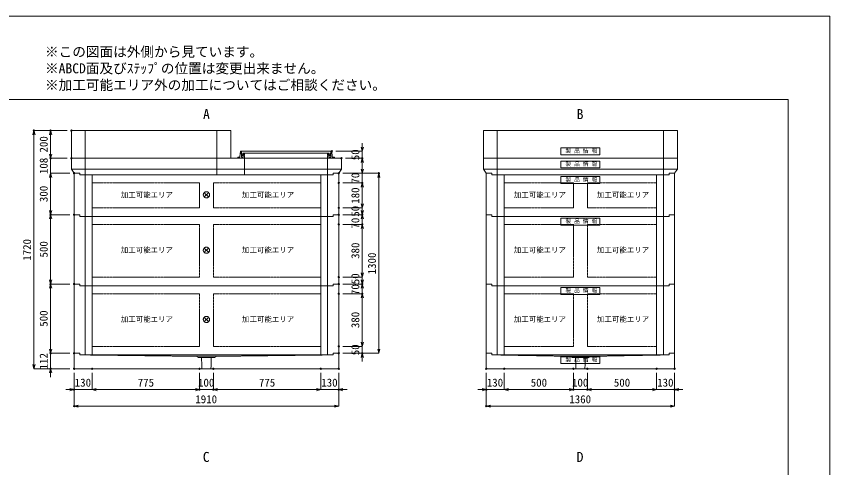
# Model space of a CAD drawing. Units: millimetres, scale not verified. Extents: x -4455 to 4455, y -3150 to 3150.
# Drawn here: x -1418 to 4455, y -109 to 3150 of the extents above; entities that cross this region are included whole.
import ezdxf
from ezdxf.enums import TextEntityAlignment as Align

# ---------------------------------------------------------------- set-up
doc = ezdxf.new("R2010")
doc.units = ezdxf.units.MM
doc.header["$LTSCALE"] = 20
doc.header["$PDMODE"] = 32
doc.header["$PDSIZE"] = 10
doc.linetypes.add('LONG_DASHED1', pattern=[7, 6, -1])
doc.linetypes.add('LONG_DOUBLE_CHAIN', pattern=[21.8, 18, -1, 0.6, -0.6, 0.6, -1])
for name, color, linetype, lineweight in [('0-0_D-TTL', 7, 'Continuous', 9), ('0-1_Defpoints', 7, 'Continuous', 9), ('0-3_D-TTL-TXT', 7, 'Continuous', 9), ('0-4_D-STR-TXT', 7, 'Continuous', 9), ('0-5_D-STR-DIM', 3, 'Continuous', 9), ('0-6_0', 7, 'Continuous', 9), ('0-7_D-STR', 7, 'Continuous', 9), ('0-8_D-STR-STR1', 7, 'LONG_DASHED1', 9), ('0-9_D-STR-STR5', 1, 'LONG_DOUBLE_CHAIN', 9), ('0-B_D-STR-STR4', 134, 'Continuous', 9)]:
    doc.layers.add(name, color=color, linetype=linetype, lineweight=lineweight)
doc.styles.add('ＭＳ ゴシック', font='')
doc.styles.get('ＭＳ ゴシック').set_extended_font_data('MS Gothic')

# ---------------------------------------------------------------- blocks, each defined once
blk = doc.blocks.new('A$C4DE05FD1')
at = {"layer": '0-0_D-TTL', "color": 134}
for p, q in [((4000, 76000), (114800, 76000)), ((114800, 76000), (114800, 4000))]:
    blk.add_line(p, q, dxfattribs=at)
at = {"layer": '0-1_Defpoints', "color": 134}
for p, q in [((0, 84000), (118800, 84000)), ((118800, 84000), (118800, 0))]:
    blk.add_line(p, q, dxfattribs=at)
at = {"layer": '0-3_D-TTL-TXT', "style": 'ＭＳ ゴシック'}
for s, p in [('※この図面は外側から見ています。', (43260.9, 79815.7)), ('※ABCD面及びｽﾃｯﾌﾟの位置は変更出来ません。', (43260.9, 78215.7)), ('※加工可能エリア外の加工についてはご相談ください。', (43260.9, 76615.7))]:
    blk.add_text(s, height=962.2, dxfattribs=at).set_placement(p, align=Align.BOTTOM_LEFT)
blk = doc.blocks.new('A$C31CA379A')
at = {"layer": '0-4_D-STR-TXT', "style": 'ＭＳ ゴシック'}
for s, p in [('A', (-325.9, -2190.5)), ('B', (35638.6, -2190.5)), ('C', (-351.4, -35190.5)), ('D', (35638.6, -35190.5))]:
    blk.add_text(s, height=962.2, dxfattribs=at).set_placement(p, align=Align.BOTTOM_LEFT)
blk = doc.blocks.new('A$C0EB83927')
at = {"layer": '0-7_D-STR'}
for p, q in [((-19100, 240), (-19100, -2000)), ((-19100, 240), (-18300, 240)), ((-18300, 0), (-18300, 240)), ((18300, 0), (-18300, 0)), ((19100, 240), (18300, 240)), ((18300, 0), (18300, 240)), ((19100, 240), (19100, -2000)), ((19100, -2000), (-19100, -2000))]:
    blk.add_line(p, q, dxfattribs=at)
at = {"layer": '0-7_D-STR', "linetype": 'LONG_DASHED1'}
for p, q in [((-17680, 0), (-1400, -200)), ((17680, 0), (1400, -200)), ((-1200, -380), (-1400, -200)), ((-1400, -200), (1400, -200)), ((-1200, -380), (1200, -380)), ((-653.3, -2000), (-705, -380)), ((653.3, -2000), (705, -380)), ((1200, -380), (1400, -200))]:
    blk.add_line(p, q, dxfattribs=at)
blk = doc.blocks.new('_Open30')
at = {"layer": '0-6_0'}
blk.add_line((0, 0), (-20, 0), dxfattribs=at)
blk.add_lwpolyline([(-20, 5.36), (0, 0), (-20, -5.36)], dxfattribs=at)
blk = doc.blocks.new('A$C3FC15DFF')
at = {"layer": '0-8_D-STR-STR1', "linetype": 'Continuous'}
blk.add_lwpolyline([(-2820, 0), (2820, 0), (2820, -1000), (-2820, -1000)], close=True, dxfattribs=at)
at = {"layer": '0-8_D-STR-STR1', "style": 'ＭＳ ゴシック'}
blk.add_text('製 品 情 報', height=577.3, dxfattribs=at).set_placement((-2149.6, -882.5), align=Align.BOTTOM_LEFT)
blk = doc.blocks.new('A$C2CAB0034')
at = {"layer": '0-7_D-STR', "linetype": 'LONG_DASHED1'}
for p, q in [((-12000, 0), (-12000, 2400)), ((12000, 0), (12000, 2400))]:
    blk.add_line(p, q, dxfattribs=at)
at = {"layer": '0-7_D-STR'}
for p, q in [((14000, 820), (-14000, 820)), ((-13600, 240), (-12800, 240)), ((-12800, 0), (-12800, 240)), ((13600, 240), (12800, 240))]:
    blk.add_line(p, q, dxfattribs=at)
for points in [[(-14000, 2400), (14000, 2400), (14000, 820), (13600, 240)], [(-14000, 2400), (-14000, 820), (-13600, 240)], [(-12800, 0), (12800, 0), (12800, 240)]]:
    blk.add_lwpolyline(points, dxfattribs=at)
at = {"layer": '0-8_D-STR-STR1'}
blk.add_blockref('A$C3FC15DFF', (0, 2000), dxfattribs=at)
blk = doc.blocks.new('A$C35A123D8')
at = {"layer": '0-7_D-STR'}
for p, q in [((-13600, 240), (-13600, -2000)), ((-13600, 240), (-12800, 240)), ((-12800, 0), (-12800, 240)), ((-12800, 0), (12800, 0)), ((13600, 240), (12800, 240)), ((12800, 0), (12800, 240)), ((13600, 240), (13600, -2000)), ((-13600, -2000), (13600, -2000))]:
    blk.add_line(p, q, dxfattribs=at)
at = {"layer": '0-7_D-STR', "linetype": 'LONG_DASHED1'}
for p, q in [((-12180, 0), (-1400, -200)), ((12180, 0), (1400, -200)), ((-1200, -380), (-1400, -200)), ((1400, -200), (-1400, -200)), ((1200, -380), (-1200, -380)), ((-653.3, -2000), (-705, -380)), ((653.3, -2000), (705, -380)), ((1200, -380), (1400, -200))]:
    blk.add_line(p, q, dxfattribs=at)
at = {"layer": '0-8_D-STR-STR1'}
blk.add_blockref('A$C3FC15DFF', (0, -260), dxfattribs=at)
blk = doc.blocks.new('A$C786A4183')
at = {"layer": '0-7_D-STR'}
blk.add_line((-11500, 4000), (-11500, 0), dxfattribs=at)
at = {"layer": '0-7_D-STR', "linetype": 'LONG_DASHED1'}
for p, q in [((-9500, 0), (-9500, 4000)), ((9500, 0), (9500, 4000))]:
    blk.add_line(p, q, dxfattribs=at)
at = {"layer": '0-7_D-STR'}
blk.add_lwpolyline([(-11500, 4000), (11500, 4000), (11500, 0), (-11500, 0)], dxfattribs=at)
blk = doc.blocks.new('A$C76595178')
at = {"layer": '0-7_D-STR'}
blk.add_line((-14000, 4000), (-14000, 0), dxfattribs=at)
at = {"layer": '0-7_D-STR', "linetype": 'LONG_DASHED1'}
for p, q in [((-12000, 0), (-12000, 4000)), ((12000, 0), (12000, 4000))]:
    blk.add_line(p, q, dxfattribs=at)
at = {"layer": '0-7_D-STR'}
blk.add_lwpolyline([(-14000, 4000), (14000, 4000), (14000, 0), (-14000, 0)], dxfattribs=at)
at = {"layer": '0-8_D-STR-STR1'}
blk.add_blockref('A$C3FC15DFF', (0, 1500), dxfattribs=at)
blk = doc.blocks.new('A$C35686FFE')
at = {"layer": '0-7_D-STR', "linetype": 'LONG_DASHED1'}
for p, q in [((-17500, 0), (-17500, 2400)), ((1500, 0), (1500, 2400)), ((5500, 0), (5500, 2400)), ((17500, 0), (17500, 2400))]:
    blk.add_line(p, q, dxfattribs=at)
at = {"layer": '0-7_D-STR'}
for p, q in [((-19500, 820), (19500, 820)), ((-19100, 240), (-18300, 240)), ((19100, 240), (18300, 240)), ((18300, 0), (18300, 240))]:
    blk.add_line(p, q, dxfattribs=at)
for points in [[(19500, 2400), (-19500, 2400), (-19500, 820), (-19100, 240)], [(19500, 2400), (19500, 820), (19100, 240)], [(18300, 0), (-18300, 0), (-18300, 240)]]:
    blk.add_lwpolyline(points, dxfattribs=at)
blk = doc.blocks.new('A$C61C9604E')
at = {"layer": '0-7_D-STR'}
for p, q in [((-13600, -5760), (-13600, 240)), ((-13600, 240), (-12800, 240)), ((-12800, 0), (-12800, 240)), ((-12800, 0), (12800, 0)), ((13600, 240), (12800, 240)), ((12800, 0), (12800, 240)), ((13600, -5760), (13600, 240)), ((-13600, -5760), (-12800, -5760)), ((-12800, -6000), (-12800, -5760)), ((13600, -5760), (12800, -5760)), ((12800, -6000), (12800, -5760)), ((-12800, -6000), (12800, -6000))]:
    blk.add_line(p, q, dxfattribs=at)
at = {"layer": '0-7_D-STR', "linetype": 'LONG_DASHED1'}
for p, q in [((-12000, -6000), (-12000, 0)), ((-11000, -6000), (-11000, 0)), ((11000, -6000), (11000, 0)), ((12000, -6000), (12000, 0))]:
    blk.add_line(p, q, dxfattribs=at)
at = {"layer": '0-9_D-STR-STR5'}
for p, q in [((-11000, -1160), (-11000, -4760)), ((-1000, -1160), (-11000, -1160)), ((-1000, -1160), (-1000, -4760)), ((1000, -1160), (11000, -1160)), ((1000, -1160), (1000, -4760)), ((11000, -1160), (11000, -4760)), ((-1000, -4760), (-11000, -4760)), ((1000, -4760), (11000, -4760))]:
    blk.add_line(p, q, dxfattribs=at)
at = {"layer": '0-8_D-STR-STR1'}
blk.add_blockref('A$C3FC15DFF', (0, -260), dxfattribs=at)
blk = doc.blocks.new('A$C5F914A78')
at = {"layer": '0-7_D-STR'}
for p, q in [((-13600, 240), (-12800, 240)), ((-13600, -9760), (-13600, 240)), ((-12800, 0), (-12800, 240)), ((-12800, 0), (12800, 0)), ((13600, 240), (12800, 240)), ((12800, 0), (12800, 240)), ((13600, -9760), (13600, 240)), ((-13600, -9760), (-12800, -9760)), ((-12800, -10000), (-12800, -9760)), ((-12800, -10000), (12800, -10000)), ((13600, -9760), (12800, -9760)), ((12800, -10000), (12800, -9760))]:
    blk.add_line(p, q, dxfattribs=at)
at = {"layer": '0-7_D-STR', "linetype": 'LONG_DASHED1'}
for p, q in [((-12000, -10000), (-12000, 0)), ((-11000, -10000), (-11000, 0)), ((11000, -10000), (11000, 0)), ((12000, -10000), (12000, 0))]:
    blk.add_line(p, q, dxfattribs=at)
at = {"layer": '0-9_D-STR-STR5'}
for p, q in [((-1000, -1160), (-11000, -1160)), ((-11000, -1160), (-11000, -8760)), ((-1000, -1120), (-1000, -8760)), ((1000, -1160), (11000, -1160)), ((1000, -1160), (1000, -8760)), ((11000, -1160), (11000, -8760)), ((-1000, -8760), (-11000, -8760)), ((1000, -8760), (11000, -8760))]:
    blk.add_line(p, q, dxfattribs=at)
at = {"layer": '0-8_D-STR-STR1'}
blk.add_blockref('A$C3FC15DFF', (0, -260), dxfattribs=at)
blk = doc.blocks.new('A$C284D0AE2')
at = {"layer": '0-B_D-STR-STR4'}
for p, q in [((-6980, 160), (-7000, 0)), ((-7000, 0), (7000, 0)), ((-6695.5, 160), (-6980, 160)), ((-6600, 1000), (-6655.6, 197.2)), ((-6500, 1000), (-6600, 1000)), ((-6442.7, 197.2), (-6500, 1000)), ((-6450, 1000), (-6450, 740)), ((-6450, 740), (-6438.3, 740)), ((-6418.4, 721.8), (-6390, 400)), ((-6235.7, 160), (-6402.8, 160)), ((-6390, 400), (-6290, 400)), ((-6290, 400), (-6230, 740)), ((-6230, 740), (6230, 740)), ((-6180, 740), (-6212.4, 401.3)), ((-6212.4, 401.3), (-6172.2, 401.3)), ((-6140, 680), (-6195.9, 195.4)), ((-6000, 740), (-6180, 740)), ((-6040, 680), (-6140, 680)), ((-6000, 0), (-6040, 680)), ((-6023.6, 401.3), (-5983.5, 401.3)), ((-5983.5, 401.3), (-6000, 740)), ((6000, 740), (6180, 740)), ((6212.4, 401.3), (6172.2, 401.3)), ((6180, 740), (6212.4, 401.3)), ((6235.7, 160), (6402.8, 160)), ((6695.5, 160), (6980, 160)), ((6980, 160), (7000, 0))]:
    blk.add_line(p, q, dxfattribs=at)
for points in [[(-6450, 1000), (6450, 1000), (6450, 740), (6438.3, 740)], [(6023.6, 401.3), (5983.5, 401.3), (6000, 740)], [(6000, 0), (6040, 680), (6140, 680), (6195.9, 195.4)], [(6418.4, 721.8), (6390, 400), (6290, 400), (6230, 740)], [(6442.7, 197.2), (6500, 1000), (6600, 1000), (6655.6, 197.2)]]:
    blk.add_lwpolyline(points, dxfattribs=at)
for centre, radius, start, end in [((-6695.5, 200), 40, 270, 356.0372), ((-6402.8, 200), 40, 184.08562, 270), ((-6438.3, 720), 20, 5.04245, 90), ((-6235.7, 200), 40, 270, 353.41806), ((6235.7, 200), 40, 186.58194, 270), ((6402.8, 200), 40, 270, 355.91438), ((6438.3, 720), 20, 90, 174.95755), ((6695.5, 200), 40, 183.9628, 270)]:
    blk.add_arc(centre, radius, start, end, dxfattribs=at)
blk = doc.blocks.new('A$C1C640AAB')
at = {"layer": '0-9_D-STR-STR5'}
for p, q in [((-318.2, -318.2), (318.2, 318.2)), ((-318.2, 318.2), (318.2, -318.2))]:
    blk.add_line(p, q, dxfattribs=at)
blk.add_circle((0, 0), 450, dxfattribs=at)
blk = doc.blocks.new('A$C25BF593D')
at = {"layer": '0-7_D-STR'}
for p, q in [((-19100, -5760), (-19100, 240)), ((-19100, 240), (-18300, 240)), ((-18300, 0), (-18300, 240)), ((-18300, 0), (18300, 0)), ((19100, 240), (18300, 240)), ((18300, 0), (18300, 240)), ((19100, -5760), (19100, 240)), ((-19100, -5760), (-18300, -5760)), ((-18300, -6000), (-18300, -5760)), ((19100, -5760), (18300, -5760)), ((18300, -6000), (18300, -5760)), ((-18300, -6000), (18300, -6000))]:
    blk.add_line(p, q, dxfattribs=at)
at = {"layer": '0-7_D-STR', "linetype": 'LONG_DASHED1'}
for p, q in [((-17500, -6000), (-17500, 0)), ((-16500, -6000), (-16500, 0)), ((16500, -6000), (16500, 0)), ((17500, -6000), (17500, 0))]:
    blk.add_line(p, q, dxfattribs=at)
at = {"layer": '0-9_D-STR-STR5'}
for p, q in [((-16500, -1160), (-16500, -4760)), ((-1000, -1160), (-16500, -1160)), ((-1000, -1160), (-1000, -4760)), ((1000, -1160), (16500, -1160)), ((1000, -1160), (1000, -4760)), ((16500, -1160), (16500, -4760)), ((-1000, -4760), (-16500, -4760)), ((1000, -4760), (16500, -4760))]:
    blk.add_line(p, q, dxfattribs=at)
blk = doc.blocks.new('A$C9c1a71ea')
at = {"layer": '0-7_D-STR'}
blk.add_blockref('A$C25BF593D', (0, 0), dxfattribs=at)
at = {"layer": '0-9_D-STR-STR5'}
blk.add_blockref('A$C1C640AAB', (0, -2880), dxfattribs=at)
blk = doc.blocks.new('A$C1A463117')
at = {"layer": '0-7_D-STR'}
for p, q in [((-19100, 240), (-18300, 240)), ((-19100, -9760), (-19100, 240)), ((-18300, 0), (-18300, 240)), ((-18300, 0), (18300, 0)), ((19100, 240), (18300, 240)), ((18300, 0), (18300, 240)), ((19100, -9760), (19100, 240)), ((-19100, -9760), (-18300, -9760)), ((-18300, -10000), (-18300, -9760)), ((-18300, -10000), (18300, -10000)), ((19100, -9760), (18300, -9760)), ((18300, -10000), (18300, -9760))]:
    blk.add_line(p, q, dxfattribs=at)
at = {"layer": '0-7_D-STR', "linetype": 'LONG_DASHED1'}
for p, q in [((-17500, -10000), (-17500, 0)), ((-16500, -10000), (-16500, 0)), ((16500, -10000), (16500, 0)), ((17500, -10000), (17500, 0))]:
    blk.add_line(p, q, dxfattribs=at)
at = {"layer": '0-9_D-STR-STR5'}
for p, q in [((-16500, -1160), (-16500, -8760)), ((-1000, -1160), (-16500, -1160)), ((-1000, -1160), (-1000, -8760)), ((1000, -1160), (16500, -1160)), ((1000, -1160), (1000, -8760)), ((16500, -1160), (16500, -8760)), ((-1000, -8760), (-16500, -8760)), ((1000, -8760), (16500, -8760))]:
    blk.add_line(p, q, dxfattribs=at)
blk = doc.blocks.new('A$C20cf5a18')
at = {"layer": '0-7_D-STR'}
blk.add_blockref('A$C1A463117', (0, 0), dxfattribs=at)
at = {"layer": '0-9_D-STR-STR5'}
blk.add_blockref('A$C1C640AAB', (0, -4880), dxfattribs=at)

msp = doc.modelspace()

# ---------------------------------------------------------------- linework, layer by layer
at = {"layer": '0-1_Defpoints'}
for p in [(-1290, 2325), (-1170, 2325), (-1020, 2325), (860, 2175), (-1170, 2125), (-1020, 2125), (930, 2125), (1080, 2125), (-1000, 2017), (-1000, 2017), (910, 2017), (910, 2017), (1200, 2017), (910, 1947), (1080, 1947), (910, 1767), (-1170, 1717), (-1000, 1717), (-1000, 1717), (910, 1717), (910, 1717), (1080, 1717), (910, 1647), (910, 1647), (1080, 1647), (910, 1267), (-1170, 1217), (-1000, 1217), (910, 1217), (910, 1217), (1080, 1217), (910, 1147), (910, 1147), (1080, 1147), (910, 767), (-1170, 717), (-1000, 717), (-1000, 717), (910, 717), (910, 717), (1080, 717), (-1170, 605), (-1000, 605), (-1000, 605), (-1000, 605), (-1000, 605), (-870, 605), (-95, 605), (5, 605), (780, 605), (910, 605), (1975, 605), (1975, 605), (2105, 605), (2605, 605), (2705, 605), (3205, 605), (3335, 605), (-1000, 455), (-95, 455), (5, 455), (910, 455), (1975, 455), (2605, 455), (2705, 455), (3335, 455), (-1000, 335), (1975, 335)]:
    msp.add_point(p, dxfattribs=at)
at = {"layer": '0-5_D-STR-DIM'}
for p, q in [((-1050, 2325), (-1290, 2325)), ((-1290, 635), (-1290, 2295)), ((-1050, 2325), (-1170, 2325)), ((-1170, 2155), (-1170, 2295)), ((1080, 2205), (1080, 2235)), ((-1170, 2155), (-1170, 2185)), ((890, 2175), (1080, 2175)), ((1080, 2175), (1080, 2125)), ((-1050, 2125), (-1170, 2125)), ((-1170, 2017), (-1170, 2125)), ((-1050, 2125), (-1170, 2125)), ((960, 2125), (1080, 2125)), ((1080, 2095), (1080, 2065)), ((1080, 2047), (1080, 2077)), ((-1030, 2017), (-1170, 2017)), ((-1030, 2017), (-1170, 2017)), ((940, 2017), (1200, 2017)), ((940, 2017), (1080, 2017)), ((1080, 2017), (1080, 1947)), ((-1170, 1987), (-1170, 1957)), ((-1170, 1987), (-1170, 1747)), ((940, 1947), (1080, 1947)), ((940, 1947), (1080, 1947)), ((1200, 747), (1200, 1987)), ((1080, 1797), (1080, 1917)), ((1080, 1917), (1080, 1887)), ((1080, 1797), (1080, 1827)), ((940, 1767), (1080, 1767)), ((940, 1767), (1080, 1767)), ((1080, 1747), (1080, 1777)), ((1080, 1767), (1080, 1717)), ((-1030, 1717), (-1170, 1717)), ((-1030, 1717), (-1170, 1717)), ((940, 1717), (1080, 1717)), ((940, 1717), (1080, 1717)), ((1080, 1717), (1080, 1647)), ((-1170, 1687), (-1170, 1247)), ((940, 1647), (1080, 1647)), ((940, 1647), (1080, 1647)), ((1080, 1687), (1080, 1657)), ((1080, 1617), (1080, 1587)), ((1080, 1297), (1080, 1617)), ((1080, 1297), (1080, 1327)), ((940, 1267), (1080, 1267)), ((940, 1267), (1080, 1267)), ((1080, 1247), (1080, 1277)), ((1080, 1267), (1080, 1217)), ((-1030, 1217), (-1170, 1217)), ((-1030, 1217), (-1170, 1217)), ((-1170, 1187), (-1170, 747)), ((940, 1217), (1080, 1217)), ((940, 1217), (1080, 1217)), ((1080, 1217), (1080, 1147)), ((1080, 1187), (1080, 1157)), ((940, 1147), (1080, 1147)), ((940, 1147), (1080, 1147)), ((1080, 1117), (1080, 1087)), ((1080, 797), (1080, 1117)), ((1080, 797), (1080, 827)), ((-1170, 747), (-1170, 777)), ((940, 767), (1080, 767)), ((940, 767), (1080, 767)), ((1080, 767), (1080, 717)), ((-1030, 717), (-1170, 717)), ((-1170, 717), (-1170, 605)), ((-1030, 717), (-1170, 717)), ((940, 717), (1200, 717)), ((940, 717), (1080, 717)), ((1080, 687), (1080, 657)), ((-1030, 605), (-1290, 605)), ((-1030, 605), (-1170, 605)), ((-1170, 575), (-1170, 545)), ((-1000, 575), (-1000, 335)), ((-1000, 575), (-1000, 455)), ((-870, 575), (-870, 455)), ((-870, 575), (-870, 455)), ((-95, 575), (-95, 455)), ((-95, 575), (-95, 455)), ((5, 575), (5, 455)), ((5, 575), (5, 455)), ((780, 575), (780, 455)), ((780, 575), (780, 455)), ((910, 575), (910, 455)), ((910, 575), (910, 335)), ((1975, 575), (1975, 335)), ((1975, 575), (1975, 455)), ((2105, 575), (2105, 455)), ((2105, 575), (2105, 455)), ((2605, 575), (2605, 455)), ((2605, 575), (2605, 455)), ((2705, 575), (2705, 455)), ((2705, 575), (2705, 455)), ((3205, 575), (3205, 455)), ((3205, 575), (3205, 455)), ((3335, 575), (3335, 455)), ((3335, 575), (3335, 335)), ((-1030, 455), (-1060, 455)), ((-870, 455), (-1000, 455)), ((-840, 455), (-125, 455)), ((-840, 455), (-810, 455)), ((-125, 455), (-155, 455)), ((-95, 455), (5, 455)), ((750, 455), (35, 455)), ((35, 455), (65, 455)), ((750, 455), (720, 455)), ((780, 455), (910, 455)), ((940, 455), (970, 455)), ((1945, 455), (1915, 455)), ((2105, 455), (1975, 455)), ((2135, 455), (2575, 455)), ((2135, 455), (2165, 455)), ((2575, 455), (2545, 455)), ((2605, 455), (2705, 455)), ((3175, 455), (2735, 455)), ((2735, 455), (2765, 455)), ((3175, 455), (3145, 455)), ((3205, 455), (3335, 455)), ((3365, 455), (3395, 455)), ((880, 335), (-970, 335)), ((3305, 335), (2005, 335))]:
    msp.add_line(p, q, dxfattribs=at)

# ---------------------------------------------------------------- block references
at = {"layer": '0-0_D-TTL', "xscale": 0.075, "yscale": 0.075}
msp.add_blockref('A$C4DE05FD1', (-4455, -3150), dxfattribs=at)
at = {"layer": '0-4_D-STR-TXT', "xscale": 0.075, "yscale": 0.075}
msp.add_blockref('A$C31CA379A', (-45, 2550), dxfattribs=at)
at = {"layer": '0-5_D-STR-DIM', "xscale": 1.5, "yscale": 1.5}
for p, rotation in [((-1290, 2325), 90), ((-1170, 2325), 90), ((1080, 2175), 270), ((-1170, 2125), 270), ((-1170, 2125), 270), ((1080, 2125), 90), ((-1170, 2017), 90), ((-1170, 2017), 90), ((1080, 2017), 270), ((1200, 2017), 90), ((1080, 1947), 90), ((1080, 1947), 90), ((1080, 1767), 270), ((1080, 1767), 270), ((-1170, 1717), 270), ((-1170, 1717), 90), ((1080, 1717), 270), ((1080, 1717), 90), ((1080, 1647), 90), ((1080, 1647), 90), ((1080, 1267), 270), ((1080, 1267), 270), ((-1170, 1217), 270), ((1080, 1217), 270), ((-1170, 1217), 90), ((1080, 1217), 90), ((1080, 1147), 90), ((1080, 1147), 90), ((1080, 767), 270), ((1080, 767), 270), ((-1170, 717), 270), ((-1170, 717), 270), ((1080, 717), 90), ((1200, 717), 270), ((-1290, 605), 270), ((-1170, 605), 90), ((-870, 455), 180), ((-870, 455), 180), ((5, 455), 180), ((5, 455), 180), ((910, 455), 180), ((2105, 455), 180), ((2105, 455), 180), ((2705, 455), 180), ((2705, 455), 180), ((3335, 455), 180), ((-1000, 335), 180), ((1975, 335), 180)]:
    msp.add_blockref('_Open30', p, dxfattribs=dict(at, rotation=rotation))
for p in [(-1000, 455), (-95, 455), (-95, 455), (780, 455), (780, 455), (1975, 455), (2605, 455), (2605, 455), (3205, 455), (3205, 455), (910, 335), (3335, 335)]:
    msp.add_blockref('_Open30', p, dxfattribs=at)
at = {"layer": '0-7_D-STR', "yscale": 0.05}
for name, p, xscale in [('A$C786A4183', (-445, 2125), 0.05), ('A$C76595178', (2655, 2125), 0.05), ('A$C35686FFE', (-45, 2005), 0.05), ('A$C2CAB0034', (2655, 2005), 0.05), ('A$C9c1a71ea', (-45, 2005), 0.05), ('A$C61C9604E', (2655, 2005), 0.05), ('A$C20cf5a18', (-45, 1705), 0.05), ('A$C5F914A78', (2655, 1705), 0.05), ('A$C20cf5a18', (-45, 1205), 0.05), ('A$C5F914A78', (2655, 1205), 0.05), ('A$C0EB83927', (-45, 705), -0.05), ('A$C35A123D8', (2655, 705), 0.05)]:
    msp.add_blockref(name, p, dxfattribs=dict(at, xscale=xscale))
at = {"layer": '0-B_D-STR-STR4', "xscale": 0.05, "yscale": 0.05}
msp.add_blockref('A$C284D0AE2', (530, 2125), dxfattribs=at)

# ---------------------------------------------------------------- texts
at = {"layer": '0-5_D-STR-DIM', "style": 'ＭＳ ゴシック'}
for s, p in [('200', (-1173.9, 2166.2)), ('50', (1076.1, 2110.85)), ('108', (-1173.9, 2010.67)), ('70', (1076.1, 1942.1)), ('300', (-1173.9, 1808.35)), ('180', (1076.1, 1796.22)), ('50', (1076.1, 1702.85)), ('70', (1076.1, 1617.1)), ('1720', (-1293.9, 1384.72)), ('500', (-1173.9, 1408.35)), ('380', (1076.1, 1398.35)), ('1300', (1196.1, 1286.72)), ('50', (1076.1, 1215.43)), ('70', (1076.1, 1137.03)), ('500', (-1173.9, 908.35)), ('380', (1076.1, 898.35)), ('50', (1076.1, 702.85)), ('112', (-1173.9, 600.85))]:
    msp.add_text(s, height=57.77, rotation=90, dxfattribs=at).set_placement(p, align=Align.BOTTOM_LEFT)
for s, p in [('130', (-995.78, 458.9)), ('775', (-541.12, 458.9)), ('100', (-105.78, 458.9)), ('775', (333.88, 458.9)), ('130', (784.22, 458.9)), ('130', (1979.22, 458.9)), ('500', (2296.35, 458.9)), ('100', (2594.22, 458.9)), ('500', (2896.35, 458.9)), ('130', (3209.22, 458.9)), ('1910', (-125.28, 338.9)), ('1360', (2574.72, 338.9))]:
    msp.add_text(s, height=57.77, dxfattribs=at).set_placement(p, align=Align.BOTTOM_LEFT)
at = {"layer": '0-9_D-STR-STR5', "style": 'ＭＳ ゴシック'}
for p in [(-662.98, 1830.03), (212.02, 1830.03), (2174.52, 1830.03), (2774.52, 1830.03), (-662.98, 1432.03), (212.02, 1432.03), (2174.52, 1432.03), (2774.52, 1432.03), (-662.98, 932.03), (212.02, 932.03), (2174.52, 932.03), (2774.52, 932.03)]:
    msp.add_text('加工可能エリア', height=38.42, dxfattribs=at).set_placement(p, align=Align.BOTTOM_LEFT)

doc.saveas('drawing.dxf')
